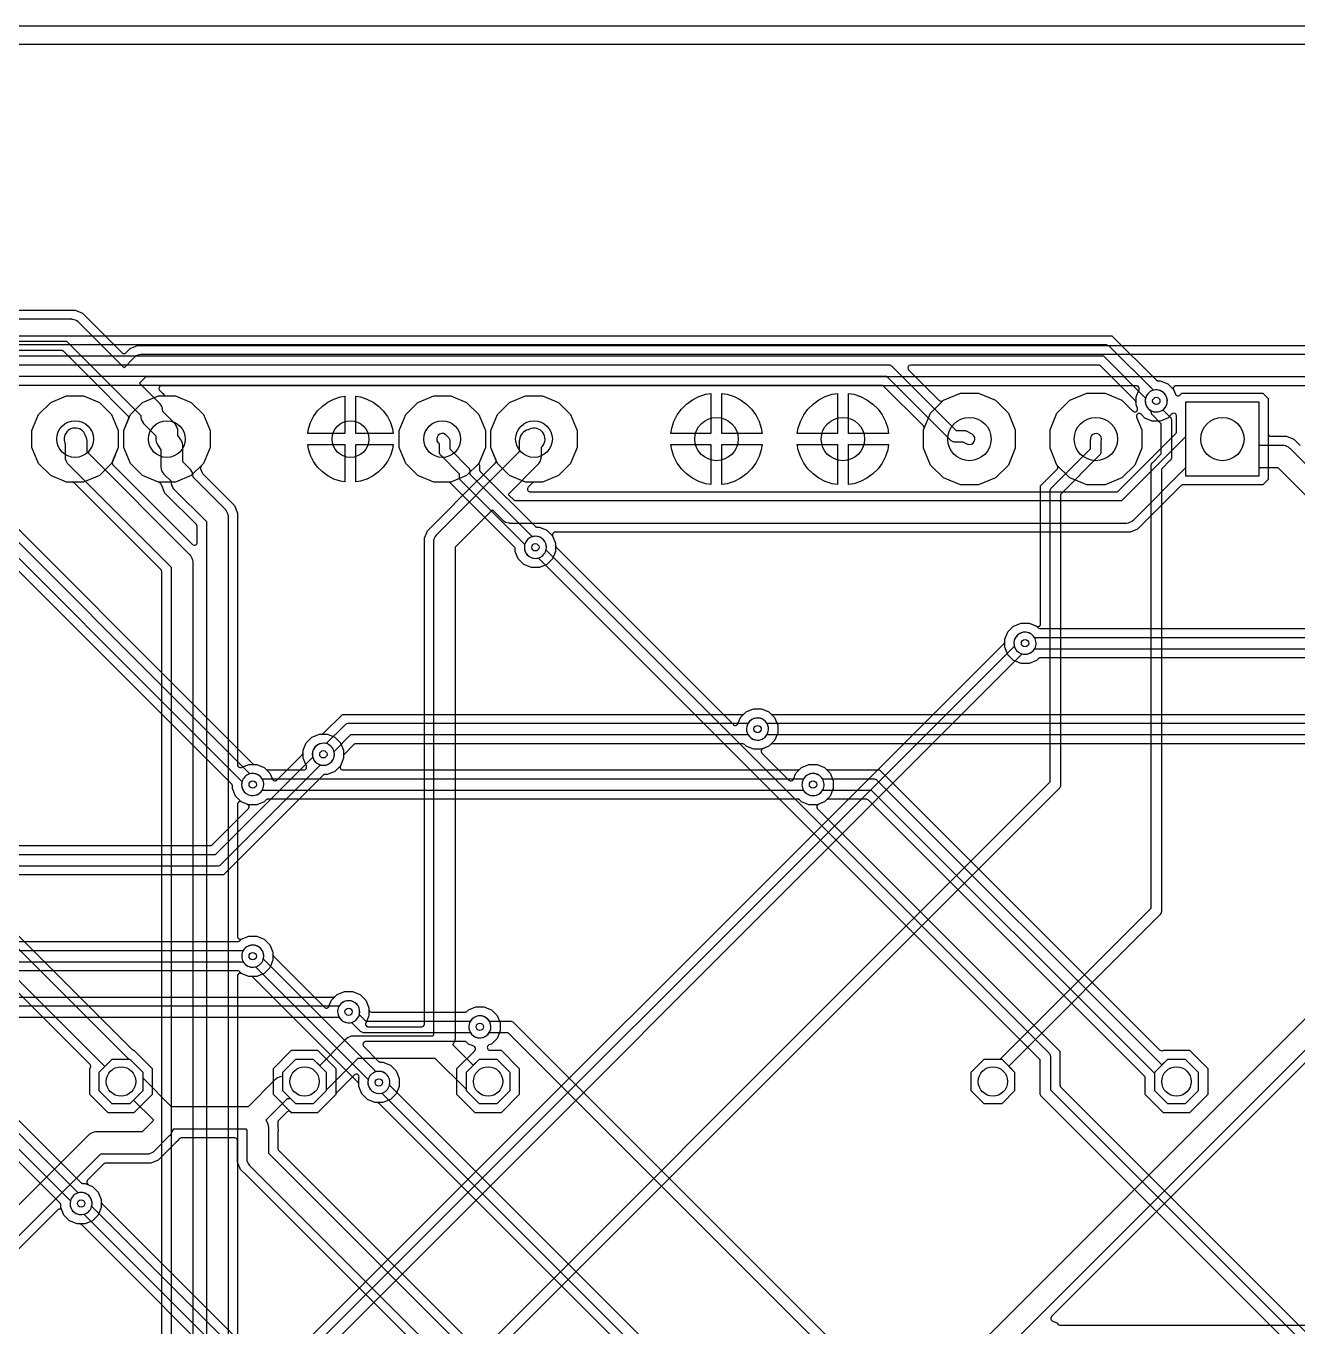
# Model space of a CAD drawing. Header units: inches. Extents: x 0 to 6.5, y 0 to 4.
# Drawn here: x 2.597 to 3.982, y 2.583 to 4 of the extents above; entities that cross this region are included whole.
import ezdxf

# ---------------------------------------------------------------- set-up
doc = ezdxf.new("R2010")
doc.units = ezdxf.units.IN

msp = doc.modelspace()

# ---------------------------------------------------------------- linework, layer by layer
at = {"layer": '16_copper'}
for points in [[(6.4, 3.98), (0.1, 3.98)], [(2.019, 3.53), (2.6825, 2.8665), (2.676, 2.8599), (2.676, 2.8401), (2.6901, 2.826), (2.7099, 2.826), (2.724, 2.8401), (2.724, 2.8599), (2.7099, 2.874), (2.709, 2.874), (2.0325, 3.5505)]]:
    msp.add_lwpolyline(points, dxfattribs=at)
for points in [[(0.9141, 3.6905), (2.6499, 3.6905), (2.658, 3.6872), (2.7011, 3.644), (2.7013, 3.6438, 0.39257), (2.7054, 3.644), (2.71, 3.6487), (2.7181, 3.652), (4.6959, 3.652)], [(4.6915, 3.642), (2.7225, 3.642), (2.722, 3.642), (2.7216, 3.642, 0.144215), (2.7152, 3.6395), (2.7149, 3.6393, 0.015626), (2.7143, 3.6388), (2.714, 3.6385), (2.7033, 3.6277), (2.654, 3.677), (2.6536, 3.6773), (2.6533, 3.6776, 0.144213), (2.6471, 3.6804), (2.6467, 3.6804, 0.015609), (2.6459, 3.6805), (2.6455, 3.6805), (0.9185, 3.6805)], [(0.9235, 3.6565), (2.6405, 3.6565), (2.7215, 3.5755), (2.7215, 3.575, 0.16435), (2.724, 3.5677), (2.7242, 3.5674, 0.015626), (2.7247, 3.5668), (2.725, 3.5665), (2.738, 3.5535), (2.738, 3.55, 0.117654), (2.7393, 3.5446), (2.7397, 3.544), (2.7399, 3.5435, 0.007345), (2.7401, 3.5432), (2.7435, 3.5383), (2.7435, 3.52), (2.7435, 3.5195), (2.7435, 3.5191, 0.144215), (2.746, 3.5127), (2.7462, 3.5124, 0.015626), (2.7467, 3.5118), (2.747, 3.5115), (2.7545, 3.504), (2.7545, 3.5035, 0.16435), (2.757, 3.4962), (2.7572, 3.4959, 0.015626), (2.7577, 3.4953), (2.758, 3.495), (2.793, 3.46), (2.793, 2.277)], [(2.7445, 1.7116), (2.7445, 3.4051), (2.7445, 3.4055), (2.7444, 3.4058, 0.087654), (2.744, 3.4068), (2.7438, 3.407), (2.7436, 3.4073), (2.6488, 3.5021), (2.6485, 3.5023), (2.6482, 3.5025, 0.087651), (2.6473, 3.5029), (2.647, 3.503), (2.6466, 3.503), (2.6407, 3.503), (2.6234, 3.5102), (2.6102, 3.5234), (2.603, 3.5407), (2.603, 3.5593), (2.6102, 3.5766), (2.6234, 3.5898), (2.6407, 3.597), (2.6593, 3.597), (2.6766, 3.5898), (2.6898, 3.5766), (2.697, 3.5593), (2.697, 3.5407), (2.6906, 3.5252), (2.6906, 3.5251), (2.6905, 3.525), (2.6905, 3.5247), (2.6904, 3.5246), (2.6904, 3.5244), (2.6904, 3.5244, 0.01592), (2.6904, 3.5242), (2.6904, 3.5238), (2.6904, 3.5238), (2.6904, 3.5236), (2.6904, 3.5235), (2.6904, 3.5235, 0.010751), (2.6904, 3.5233), (2.6906, 3.523), (2.6906, 3.5227), (2.6907, 3.5227), (2.6907, 3.5227, 0.010752), (2.6907, 3.5225), (2.691, 3.5223), (2.6911, 3.522, 0.015324), (2.6912, 3.5219), (2.7779, 3.4352), (2.778, 3.4352), (2.778, 3.4351, 0.54841), (2.7829, 3.4365), (2.7829, 3.4369), (2.783, 3.4372, 0.01577), (2.783, 3.4374), (2.783, 3.4546), (2.783, 3.455), (2.7829, 3.4553, 0.087654), (2.7825, 3.4563), (2.7823, 3.4565), (2.7821, 3.4568), (2.7478, 3.491), (2.7444, 3.4993), (2.7444, 3.4993, 0.041922), (2.7442, 3.4998), (2.7441, 3.5001), (2.7441, 3.5002), (2.744, 3.5003), (2.7438, 3.5005), (2.7436, 3.5008), (2.7423, 3.5021, 0.126242), (2.741, 3.5029), (2.7409, 3.5029), (2.7234, 3.5102), (2.7102, 3.5234), (2.703, 3.5407), (2.703, 3.5593), (2.7082, 3.572), (2.7083, 3.5721), (2.7083, 3.5721, 0.218355), (2.7081, 3.5746), (2.7078, 3.575), (2.7077, 3.5752, 0.007882), (2.7076, 3.5753), (2.6912, 3.5917), (2.6912, 3.5917), (2.6842, 3.5987), (2.6842, 3.5987), (2.6373, 3.6456), (2.637, 3.6458), (2.6367, 3.646, 0.087651), (2.6358, 3.6464), (2.6355, 3.6465), (2.6351, 3.6465), (1.9359, 3.6465)], [(2.817, 2.282), (2.817, 3.465), (2.817, 3.4655), (2.817, 3.4659, 0.144215), (2.8145, 3.4723), (2.8143, 3.4726, 0.015626), (2.8138, 3.4732), (2.8135, 3.4735), (2.7785, 3.5085), (2.7785, 3.509, 0.16435), (2.776, 3.5163), (2.7758, 3.5166, 0.015626), (2.7753, 3.5172), (2.775, 3.5175), (2.7675, 3.525), (2.7675, 3.542), (2.7675, 3.5422), (2.7675, 3.5425, 0.107834), (2.7662, 3.5474), (2.7658, 3.548), (2.7656, 3.5485, 0.007345), (2.7654, 3.5488), (2.762, 3.5537), (2.762, 3.5585, 0.16435), (2.7595, 3.5658), (2.7593, 3.5661, 0.015626), (2.7588, 3.5667), (2.7585, 3.567), (2.7455, 3.58), (2.7455, 3.5805, 0.16435), (2.743, 3.5878), (2.7428, 3.5881, 0.015626), (2.7423, 3.5887), (2.742, 3.589), (2.7202, 3.6107), (2.7275, 3.618), (4.6865, 3.618)], [(2.8438, 2.5089), (3.6621, 3.3272), (3.6623, 3.3275), (3.6625, 3.3278, 0.087651), (3.6629, 3.3287), (3.663, 3.329), (3.663, 3.3294), (3.663, 3.3319), (3.6663, 3.34), (3.6725, 3.3462), (3.6806, 3.3495), (3.6894, 3.3495), (3.6979, 3.346), (3.6982, 3.3459), (3.6986, 3.3458, 0.383481), (3.7019, 3.348), (3.7019, 3.3483), (3.702, 3.3488), (3.702, 3.4991), (3.7201, 3.5172), (3.7202, 3.5174, 0.311943), (3.7201, 3.5214), (3.7198, 3.5217), (3.7122, 3.5401), (3.7122, 3.5599), (3.7198, 3.5783), (3.7339, 3.5924), (3.7523, 3.6), (3.7722, 3.6), (3.7905, 3.5924), (3.8026, 3.5804), (3.8028, 3.5802), (3.803, 3.58, 0.747791), (3.8074, 3.5836), (3.806, 3.5871), (3.806, 3.5959), (3.8093, 3.6039), (3.8094, 3.6042), (3.8095, 3.6046), (3.8095, 3.6046, 0.383481), (3.8073, 3.6079), (3.8069, 3.6079), (3.8065, 3.608), (2.7444, 3.608), (2.7442, 3.608), (2.7441, 3.608, 0.548396), (2.7417, 3.6035), (2.7419, 3.6033), (2.7421, 3.603, 0.015772), (2.7422, 3.6029), (2.7455, 3.5996), (2.7472, 3.5979, 0.144309), (2.7487, 3.5971), (2.749, 3.597), (2.7494, 3.597), (2.7593, 3.597), (2.7766, 3.5898), (2.7898, 3.5766), (2.797, 3.5593), (2.797, 3.5407), (2.7898, 3.5234), (2.7874, 3.5209), (2.7873, 3.5209), (2.7873, 3.5208, 0.218345), (2.7865, 3.5184), (2.7866, 3.518), (2.7867, 3.5177, 0.007894), (2.7867, 3.5176), (2.7886, 3.5132), (2.7886, 3.5132, 0.087654), (2.789, 3.5122), (2.7892, 3.512), (2.7894, 3.5117), (2.8237, 3.4775), (2.827, 3.4694), (2.827, 3.195), (2.8271, 3.1946), (2.8271, 3.1942, 0.383484), (2.8304, 3.192), (2.8307, 3.1921), (2.8311, 3.1922), (2.8391, 3.1955), (2.8479, 3.1955), (2.856, 3.1922), (2.8577, 3.1904, 0.144312), (2.8592, 3.1896), (2.8595, 3.1895), (2.8599, 3.1895), (2.8992, 3.1895), (2.8996, 3.1896), (2.9, 3.1896, 0.383484), (2.9022, 3.1929), (2.9021, 3.1932), (2.902, 3.1936), (2.8985, 3.2021), (2.8985, 3.2109), (2.9018, 3.219), (2.908, 3.2252), (2.9161, 3.2285), (2.9186, 3.2285, 0.14431), (2.9203, 3.229), (2.9205, 3.2292), (2.9208, 3.2294), (2.9414, 3.25), (3.3771, 3.25), (3.3775, 3.25), (3.3778, 3.2501, 0.087654), (3.3788, 3.2505), (3.379, 3.2507), (3.3793, 3.2509), (3.381, 3.2527), (3.3891, 3.256), (3.3979, 3.256), (3.406, 3.2527), (3.4122, 3.2465), (3.4155, 3.2384), (3.4155, 3.2296), (3.4122, 3.2215), (3.406, 3.2153), (3.3979, 3.212), (3.3891, 3.212), (3.381, 3.2153), (3.3793, 3.2171, 0.144304), (3.3778, 3.2179), (3.3775, 3.218), (3.3771, 3.218), (2.9559, 3.218), (2.9555, 3.218), (2.9552, 3.2179, 0.087654), (2.9542, 3.2175), (2.9542, 3.2175), (2.954, 3.2173), (2.9537, 3.2171), (2.9434, 3.2068), (2.9432, 3.2065), (2.943, 3.2062, 0.087651), (2.9426, 3.2053), (2.9425, 3.205), (2.9425, 3.2046), (2.9425, 3.2021), (2.939, 3.1936), (2.9389, 3.1933), (2.9388, 3.1929, 0.383481), (2.941, 3.1896), (2.9413, 3.1896), (2.9418, 3.1895), (3.4376, 3.1895), (3.438, 3.1895), (3.4383, 3.1896, 0.087654), (3.4393, 3.19), (3.4395, 3.1902), (3.4398, 3.1904), (3.4415, 3.1922), (3.4496, 3.1955), (3.4584, 3.1955), (3.4665, 3.1922), (3.4727, 3.186), (3.476, 3.1779), (3.476, 3.1691), (3.4727, 3.161), (3.4665, 3.1548), (3.4584, 3.1515), (3.4496, 3.1515), (3.4415, 3.1548), (3.4398, 3.1566, 0.144312), (3.4383, 3.1574), (3.438, 3.1575), (3.4376, 3.1575), (2.8599, 3.1575), (2.8595, 3.1575), (2.8592, 3.1574, 0.087654), (2.8582, 3.157), (2.858, 3.1568), (2.8577, 3.1566), (2.856, 3.1548), (2.8479, 3.1515), (2.8391, 3.1515), (2.8311, 3.1548), (2.831, 3.1548), (2.8309, 3.1549), (2.8307, 3.1549), (2.8304, 3.155, 0.152372), (2.8286, 3.1547), (2.8284, 3.1545), (2.8284, 3.1545), (2.8284, 3.1545), (2.8283, 3.1545), (2.828, 3.1543, 0.00789), (2.8279, 3.1542), (2.8278, 3.154), (2.8277, 3.154), (2.8277, 3.1539), (2.8275, 3.1536, 0.00789), (2.8274, 3.1535), (2.8273, 3.1533), (2.8273, 3.1532), (2.8272, 3.1531), (2.8271, 3.1528, 0.007884), (2.8271, 3.1528), (2.8271, 3.1525), (2.827, 3.1524), (2.827, 3.1522), (2.827, 3.152), (2.827, 3.008), (2.827, 3.0077), (2.827, 3.0076), (2.8271, 3.0074), (2.8271, 3.0072, 0.007886), (2.8271, 3.0071), (2.8272, 3.0069), (2.8273, 3.0067), (2.8273, 3.0067), (2.8274, 3.0064, 0.007889), (2.8275, 3.0063), (2.8277, 3.0061), (2.8277, 3.006), (2.8278, 3.006), (2.828, 3.0058, 0.00788), (2.828, 3.0057), (2.8284, 3.0055), (2.8284, 3.0055), (2.8284, 3.0055), (2.8284, 3.0055), (2.8287, 3.0053, 0.15237), (2.8304, 3.005), (2.8307, 3.0051), (2.8308, 3.0051), (2.8309, 3.0051), (2.831, 3.0052), (2.8311, 3.0052), (2.8391, 3.0085), (2.8479, 3.0085), (2.856, 3.0052), (2.8622, 2.999), (2.8655, 2.9909), (2.8655, 2.9884, 0.14431), (2.866, 2.9867), (2.8662, 2.9865), (2.8664, 2.9862), (2.9217, 2.9309), (2.922, 2.9307), (2.9223, 2.9304, 0.383473), (2.9263, 2.9312), (2.9264, 2.9315), (2.9266, 2.9319), (2.9293, 2.9385), (2.9355, 2.9447), (2.9436, 2.948), (2.9524, 2.948), (2.9605, 2.9447), (2.9667, 2.9385), (2.97, 2.9304), (2.97, 2.9285, 0.414214), (2.973, 2.9255), (3.0746, 2.9255), (3.075, 2.9255), (3.0753, 2.9256, 0.087654), (3.0763, 2.926), (3.0765, 2.9262), (3.0768, 2.9264), (3.0785, 2.9282), (3.0866, 2.9315), (3.0954, 2.9315), (3.1035, 2.9282), (3.1097, 2.922), (3.113, 2.9139), (3.113, 2.9051), (3.1097, 2.897), (3.1035, 2.8908), (3.1009, 2.8898), (3.1006, 2.8896), (3.1004, 2.8895, 0.747777), (3.102, 2.884), (3.1141, 2.884), (3.134, 2.8641), (3.134, 2.8359), (3.1141, 2.816), (3.0859, 2.816), (3.066, 2.8359), (3.066, 2.8641), (3.0854, 2.8835), (3.0857, 2.8838), (3.0859, 2.8841, 0.383473), (3.0851, 2.888), (3.0848, 2.8882), (3.0845, 2.8884), (3.0785, 2.8908), (3.0768, 2.8926, 0.144304), (3.0753, 2.8934), (3.075, 2.8935), (3.0746, 2.8935), (2.9664, 2.8935), (2.9663, 2.8935), (2.9661, 2.8935, 0.54841), (2.9638, 2.889), (2.964, 2.8888), (2.9641, 2.8885, 0.015772), (2.9642, 2.8884), (2.9807, 2.8719), (2.981, 2.8717), (2.9813, 2.8715, 0.087651), (2.9822, 2.8711), (2.9825, 2.871), (2.9829, 2.871), (2.9854, 2.871), (2.9935, 2.8677), (2.9997, 2.8615), (3.003, 2.8534), (3.003, 2.8446), (2.9997, 2.8365), (2.9935, 2.8303), (2.9854, 2.827), (2.9766, 2.827), (2.9685, 2.8303), (2.9623, 2.8365), (2.959, 2.8446), (2.959, 2.8471, 0.14431), (2.9585, 2.8488), (2.9583, 2.849), (2.9581, 2.8493), (2.8438, 2.9636), (2.8435, 2.9638), (2.8432, 2.964, 0.087651), (2.8423, 2.9644), (2.842, 2.9645), (2.8416, 2.9645), (2.8391, 2.9645), (2.8311, 2.9678), (2.8308, 2.9679), (2.8304, 2.968, 0.383481), (2.8271, 2.9658), (2.8271, 2.9654), (2.827, 2.965), (2.827, 2.5075)], [(4.6811, 3.608), (3.8495, 3.608), (3.8491, 3.6079), (3.8487, 3.6079, 0.383484), (3.8465, 3.6046), (3.8466, 3.6043), (3.8467, 3.6039), (3.8488, 3.5988), (3.849, 3.5985), (3.8492, 3.5981, 0.383476), (3.8531, 3.5974), (3.8533, 3.5976), (3.8537, 3.5978), (3.8559, 3.6), (3.9441, 3.6), (3.95, 3.5941), (3.95, 3.556), (3.95, 3.5558, 0.392588), (3.953, 3.553), (3.9699, 3.553), (3.978, 3.5497), (3.9846, 3.543)], [(4.031, 3.4825), (3.974, 3.5395), (3.9736, 3.5398), (3.9733, 3.5401, 0.144213), (3.9671, 3.5429), (3.9667, 3.5429, 0.015609), (3.9659, 3.543), (3.9655, 3.543), (3.94, 3.543), (3.94, 3.59), (3.86, 3.59), (3.86, 3.51), (3.94, 3.51), (3.94, 3.519), (3.9605, 3.519), (4.0175, 3.462)], [(2.0365, 3.5607), (2.7122, 2.8849), (2.7125, 2.8847), (2.7128, 2.8845, 0.072944), (2.7137, 2.8841), (2.714, 2.884), (2.714, 2.884), (2.734, 2.8641), (2.734, 2.8359), (2.7141, 2.816), (2.6859, 2.816), (2.666, 2.8359), (2.666, 2.8641), (2.6663, 2.8644, 0.414214), (2.6663, 2.8686), (2.0158, 3.5191)], [(2.7785, 1.721), (2.7785, 3.4155), (2.7785, 3.416), (2.7785, 3.4164, 0.144215), (2.776, 3.4228), (2.7758, 3.4231, 0.015626), (2.7753, 3.4237), (2.775, 3.424), (2.663, 3.536), (2.663, 3.5475), (2.663, 3.5481), (2.6629, 3.5487, 0.04578), (2.6625, 3.5509), (2.6623, 3.5514), (2.6621, 3.552), (2.6611, 3.5545), (2.6604, 3.556), (2.6594, 3.5574, 0.751598), (2.6381, 3.5488), (2.6384, 3.5471), (2.6389, 3.5455), (2.639, 3.5452), (2.639, 3.531), (2.639, 3.5305), (2.639, 3.5301, 0.144215), (2.6415, 3.5237), (2.6417, 3.5234, 0.015626), (2.6422, 3.5228), (2.6425, 3.5225), (2.7545, 3.4105), (2.7545, 1.716)], [(2.9185, 2.3655), (3.7222, 3.1693), (3.7224, 3.1694), (3.7225, 3.1696, 0.153125), (3.724, 3.1729), (3.724, 3.1735), (3.724, 3.49), (3.7662, 3.5323), (3.7664, 3.5324), (3.7665, 3.5326, 0.153125), (3.768, 3.5359), (3.768, 3.5365), (3.768, 3.5473), (3.7682, 3.5495), (3.7682, 3.5507), (3.7679, 3.5519, 0.695636), (3.7566, 3.5523), (3.7563, 3.5511), (3.7562, 3.5505), (3.756, 3.548), (3.756, 3.5479), (3.756, 3.5475), (3.756, 3.539), (3.7138, 3.4967), (3.7136, 3.4966), (3.7135, 3.4964, 0.153125), (3.712, 3.4931), (3.712, 3.4925), (3.712, 3.176), (2.91, 2.374)], [(1.8618, 3.5343), (2.6562, 2.7399), (2.6565, 2.7397), (2.6568, 2.7395, 0.087651), (2.6577, 2.7391), (2.658, 2.739), (2.6584, 2.739), (2.6609, 2.739), (2.669, 2.7357), (2.6752, 2.7295), (2.6785, 2.7214), (2.6785, 2.7126), (2.6752, 2.7045), (2.669, 2.6983), (2.6609, 2.695), (2.6521, 2.695), (2.644, 2.6983), (2.6378, 2.7045), (2.6345, 2.7126), (2.6345, 2.7151, 0.14431), (2.634, 2.7168), (2.6338, 2.717), (2.6336, 2.7173), (1.8439, 3.507)], [(4.3471, 3.227), (3.714, 2.5939), (3.7138, 2.5936), (3.7135, 2.5933, 0.383473), (3.7143, 2.5894), (3.7146, 2.5892), (3.715, 2.589), (3.7195, 2.5872), (3.7212, 2.5854, 0.144304), (3.7227, 2.5846), (3.723, 2.5845), (3.7234, 2.5845), (4.8906, 2.5845)]]:
    msp.add_lwpolyline(points, format="xyb", dxfattribs=at)
for points in [[(3.674, 2.8401), (3.674, 2.8599), (3.6672, 2.8667), (3.8322, 3.0318), (3.8324, 3.0319), (3.8325, 3.0321, 0.153125), (3.834, 3.0354), (3.834, 3.036), (3.834, 3.5175), (3.8432, 3.5268), (3.8434, 3.5269), (3.8435, 3.5271, 0.153125), (3.845, 3.5304), (3.845, 3.531), (3.845, 3.5695), (3.845, 3.5697), (3.845, 3.5699, 0.153128), (3.8437, 3.5733), (3.8432, 3.5737), (3.8351, 3.5819), (3.8358, 3.5823, 1), (3.8202, 3.6007), (3.8188, 3.5993, 0.414214), (3.8202, 3.5823), (3.8217, 3.5812), (3.822, 3.5811), (3.822, 3.5805, 0.172369), (3.8233, 3.5767), (3.8238, 3.5763), (3.833, 3.567), (3.833, 3.5335), (3.8238, 3.5242), (3.8236, 3.5241), (3.8235, 3.5239, 0.153125), (3.822, 3.5206), (3.822, 3.52), (3.822, 3.0385), (3.6575, 2.874), (3.6401, 2.874), (3.626, 2.8599), (3.626, 2.8401), (3.6401, 2.826), (3.6599, 2.826)], [(3.1471, 3.41), (3.139, 3.4133), (3.1328, 3.4195), (3.1295, 3.4276), (3.1295, 3.4301, 0.14431), (3.129, 3.4318), (3.1288, 3.432), (3.1286, 3.4323), (3.0688, 3.4921), (3.0588, 3.5021), (3.0585, 3.5023), (3.0582, 3.5025, 0.087651), (3.0573, 3.5029), (3.057, 3.503), (3.0566, 3.503), (3.0407, 3.503), (3.0234, 3.5102), (3.0102, 3.5234), (3.003, 3.5407), (3.003, 3.5593), (3.0102, 3.5766), (3.0234, 3.5898), (3.0407, 3.597), (3.0593, 3.597), (3.0766, 3.5898), (3.0898, 3.5766), (3.097, 3.5593), (3.097, 3.5407), (3.0901, 3.5241), (3.0901, 3.524), (3.0901, 3.524, 0.179669), (3.0903, 3.5215), (3.0905, 3.5212), (3.0905, 3.5169), (3.0905, 3.5165), (3.0906, 3.5162, 0.087654), (3.091, 3.5152), (3.0912, 3.515), (3.0914, 3.5147), (3.1512, 3.4549), (3.1515, 3.4547), (3.1518, 3.4545, 0.087651), (3.1527, 3.4541), (3.153, 3.454), (3.1534, 3.454), (3.1559, 3.454), (3.164, 3.4507), (3.1702, 3.4445), (3.1735, 3.4364), (3.1735, 3.4276), (3.1702, 3.4195), (3.164, 3.4133), (3.1559, 3.41)], [(2.6593, 2.7053, 1), (2.6537, 2.7287), (2.6534, 2.7286), (1.8302, 3.5517), (1.8301, 3.5519), (1.8299, 3.552, 0.153125), (1.8266, 3.5535), (1.826, 3.5535), (1.8173, 3.5535), (1.8162, 3.5545), (1.8152, 3.5552, 0.857947), (1.8078, 3.546), (1.8082, 3.5455), (1.811, 3.543), (1.811, 3.543), (1.8111, 3.543, 0.153125), (1.8144, 3.5415), (1.815, 3.5415), (1.8235, 3.5415), (2.6449, 2.7201), (2.6448, 2.7198, 0.509526), (2.6574, 2.705)], [(3.1543, 3.4203, 1), (3.1487, 3.4437), (3.1484, 3.4436), (3.0805, 3.5115), (3.0805, 3.5145), (3.0805, 3.5147), (3.0805, 3.5149, 0.153128), (3.0792, 3.5183), (3.0787, 3.5187), (3.0585, 3.539), (3.0585, 3.5475), (3.0585, 3.5477), (3.0585, 3.5479, 0.153128), (3.0572, 3.5513), (3.0567, 3.5517), (3.0542, 3.5542), (3.0533, 3.555, 0.857946), (3.0453, 3.5462), (3.0458, 3.5458), (3.0465, 3.545), (3.0465, 3.5365), (3.0465, 3.5363), (3.0465, 3.5361, 0.153128), (3.0478, 3.5327), (3.0483, 3.5323), (3.0685, 3.512), (3.0685, 3.509, 0.172369), (3.0698, 3.5052), (3.0703, 3.5048), (3.1399, 3.4351), (3.1398, 3.4348, 0.509526), (3.1524, 3.42)], [(4.5329, 3.42, 0.924393), (4.5329, 3.444), (4.521, 3.444), (4.5205, 3.444), (4.5201, 3.444, 0.144215), (4.5137, 3.4415), (4.5134, 3.4413, 0.015626), (4.5128, 3.4408), (4.5125, 3.4405), (3.1973, 2.1253), (3.1962, 2.1238, 0.854081), (3.2143, 2.1083), (4.526, 3.42)], [(2.8463, 2.4743, 0.414214), (2.8552, 2.4888), (2.8551, 2.4891), (3.6819, 3.3159), (3.6822, 3.3158, 1), (3.6878, 3.3392), (3.6859, 3.3395, 0.509526), (3.6733, 3.3247), (3.6734, 3.3244), (2.8466, 2.4976), (2.8463, 2.4977, 1), (2.8407, 2.4743), (2.8426, 2.474), (2.8444, 2.474)], [(2.9233, 3.1948, 0.414214), (2.9322, 3.2093), (2.9321, 3.2096), (2.9505, 3.228), (3.3831, 3.228), (3.3832, 3.2277, 1), (3.4038, 3.2403), (3.4027, 3.2418, 0.509525), (3.3832, 3.2403), (3.3831, 3.24), (2.948, 3.24), (2.9478, 3.24), (2.9476, 3.24, 0.153128), (2.9442, 3.2387), (2.9438, 3.2382), (2.9236, 3.2181), (2.9233, 3.2182, 1), (2.9177, 3.1948), (2.9196, 3.1945), (2.9214, 3.1945)], [(2.8463, 3.1618, 0.198911), (2.8538, 3.1672), (2.8539, 3.1675), (3.4436, 3.1675), (3.4437, 3.1672, 1), (3.4643, 3.1798), (3.4632, 3.1813, 0.509525), (3.4437, 3.1798), (3.4436, 3.1795), (2.8539, 3.1795), (2.8538, 3.1798, 1), (2.8332, 3.1672), (2.8343, 3.1657, 0.240078), (2.8444, 3.1615)], [(2.9838, 2.8373, 1), (2.9782, 2.8607), (2.9779, 2.8606), (2.8551, 2.9834), (2.8552, 2.9837, 1), (2.8318, 2.9893), (2.8315, 2.9874, 0.509526), (2.8463, 2.9748), (2.8466, 2.9749), (2.9694, 2.8521), (2.9693, 2.8518, 0.509526), (2.9819, 2.837)], [(3.0938, 2.8978, 1), (3.0882, 2.9212), (3.0864, 2.9206, 0.158384), (3.0807, 2.9158), (3.0806, 2.9155), (2.967, 2.9155), (2.9596, 2.9229), (2.9597, 2.9232, 1), (2.9363, 2.9288), (2.936, 2.9269, 0.509526), (2.9508, 2.9143), (2.9511, 2.9144), (2.9603, 2.9053), (2.9604, 2.9051), (2.9606, 2.905, 0.153125), (2.9639, 2.9035), (2.9645, 2.9035), (3.0806, 2.9035), (3.0807, 2.9032, 0.282028), (3.0919, 2.8975)]]:
    msp.add_lwpolyline(points, format="xyb", close=True, dxfattribs=at)
for points in [[(2.9034, 3.556), (2.9042, 3.561), (2.9064, 3.568), (2.9098, 3.5746), (2.9142, 3.5806), (2.9194, 3.5858), (2.9254, 3.5902), (2.932, 3.5936), (2.939, 3.5958), (2.944, 3.5966), (2.944, 3.556)], [(2.956, 3.556), (2.956, 3.5966), (2.961, 3.5958), (2.968, 3.5936), (2.9746, 3.5902), (2.9806, 3.5858), (2.9858, 3.5806), (2.9902, 3.5746), (2.9936, 3.568), (2.9958, 3.561), (2.9966, 3.556)], [(3.1407, 3.503), (3.1234, 3.5102), (3.1102, 3.5234), (3.103, 3.5407), (3.103, 3.5593), (3.1102, 3.5766), (3.1234, 3.5898), (3.1407, 3.597), (3.1593, 3.597), (3.1766, 3.5898), (3.1898, 3.5766), (3.197, 3.5593), (3.197, 3.5407), (3.1898, 3.5234), (3.1766, 3.5102), (3.1593, 3.503)], [(3.2991, 3.556), (3.3, 3.5617), (3.3025, 3.5692), (3.3061, 3.5762), (3.3107, 3.5826), (3.3162, 3.5881), (3.3226, 3.5928), (3.3296, 3.5963), (3.3371, 3.5988), (3.3428, 3.5997), (3.3428, 3.556)], [(3.3548, 3.556), (3.3548, 3.5997), (3.3605, 3.5988), (3.368, 3.5963), (3.375, 3.5928), (3.3814, 3.5881), (3.387, 3.5826), (3.3916, 3.5762), (3.3952, 3.5692), (3.3976, 3.5617), (3.3985, 3.556)], [(3.4369, 3.556), (3.4378, 3.5617), (3.4403, 3.5692), (3.4439, 3.5762), (3.4485, 3.5826), (3.454, 3.5881), (3.4604, 3.5928), (3.4674, 3.5963), (3.4749, 3.5988), (3.4806, 3.5997), (3.4806, 3.556)], [(3.4926, 3.556), (3.4926, 3.5997), (3.4983, 3.5988), (3.5058, 3.5963), (3.5128, 3.5928), (3.5192, 3.5881), (3.5248, 3.5826), (3.5294, 3.5762), (3.533, 3.5692), (3.5354, 3.5617), (3.5363, 3.556)], [(3.6145, 3.5), (3.5961, 3.5076), (3.582, 3.5217), (3.5744, 3.5401), (3.5744, 3.5599), (3.582, 3.5783), (3.5961, 3.5924), (3.6145, 3.6), (3.6344, 3.6), (3.6527, 3.5924), (3.6668, 3.5783), (3.6744, 3.5599), (3.6744, 3.5401), (3.6668, 3.5217), (3.6527, 3.5076), (3.6344, 3.5)], [(2.939, 3.5042), (2.932, 3.5064), (2.9254, 3.5098), (2.9194, 3.5142), (2.9142, 3.5194), (2.9098, 3.5254), (2.9064, 3.532), (2.9042, 3.539), (2.9034, 3.544), (2.944, 3.544), (2.944, 3.5034)], [(2.95, 3.55), (2.95, 3.55), (2.95, 3.55), (2.95, 3.55)], [(2.956, 3.544), (2.9966, 3.544), (2.9958, 3.539), (2.9936, 3.532), (2.9902, 3.5254), (2.9858, 3.5194), (2.9806, 3.5142), (2.9746, 3.5098), (2.968, 3.5064), (2.961, 3.5042), (2.956, 3.5034)], [(3.3371, 3.5012), (3.3296, 3.5037), (3.3226, 3.5072), (3.3162, 3.5119), (3.3107, 3.5174), (3.3061, 3.5238), (3.3025, 3.5308), (3.3, 3.5383), (3.2991, 3.544), (3.3428, 3.544), (3.3428, 3.5003)], [(3.3488, 3.55), (3.3488, 3.55), (3.3488, 3.55), (3.3488, 3.55)], [(3.3548, 3.544), (3.3985, 3.544), (3.3976, 3.5383), (3.3952, 3.5308), (3.3916, 3.5238), (3.387, 3.5174), (3.3814, 3.5119), (3.375, 3.5072), (3.368, 3.5037), (3.3605, 3.5012), (3.3548, 3.5003)], [(3.4749, 3.5012), (3.4674, 3.5037), (3.4604, 3.5072), (3.454, 3.5119), (3.4485, 3.5174), (3.4439, 3.5238), (3.4403, 3.5308), (3.4378, 3.5383), (3.4369, 3.544), (3.4806, 3.544), (3.4806, 3.5003)], [(3.4866, 3.55), (3.4866, 3.55), (3.4866, 3.55), (3.4866, 3.55)], [(3.4926, 3.544), (3.5363, 3.544), (3.5354, 3.5383), (3.533, 3.5308), (3.5294, 3.5238), (3.5248, 3.5174), (3.5192, 3.5119), (3.5128, 3.5072), (3.5058, 3.5037), (3.4983, 3.5012), (3.4926, 3.5003)], [(2.8859, 2.816), (2.866, 2.8359), (2.866, 2.8641), (2.8859, 2.884), (2.9141, 2.884), (2.934, 2.8641), (2.934, 2.8359), (2.9141, 2.816)], [(2.924, 2.8401), (2.924, 2.8599), (2.9099, 2.874), (2.8901, 2.874), (2.876, 2.8599), (2.876, 2.8401), (2.8901, 2.826), (2.9099, 2.826)], [(3.124, 2.8401), (3.124, 2.8599), (3.1099, 2.874), (3.0901, 2.874), (3.076, 2.8599), (3.076, 2.8401), (3.0901, 2.826), (3.1099, 2.826)], [(3.874, 2.8401), (3.874, 2.8599), (3.8599, 2.874), (3.8401, 2.874), (3.826, 2.8599), (3.826, 2.8401), (3.8401, 2.826), (3.8599, 2.826)]]:
    msp.add_lwpolyline(points, close=True, dxfattribs=at)
at = {"layer": '1_copper'}
msp.add_lwpolyline([(6.4, 3.98), (0.1, 3.98)], dxfattribs=at)
for points in [[(0.6314, 3.6625), (3.7796, 3.6625), (3.8277, 3.6144), (3.828, 3.6142), (3.8283, 3.614, 0.087651), (3.8292, 3.6136), (3.8295, 3.6135), (3.8299, 3.6135), (3.8324, 3.6135), (3.8405, 3.6102), (3.8467, 3.604), (3.8488, 3.5988), (3.849, 3.5985), (3.8492, 3.5981, 0.383476), (3.8531, 3.5974), (3.8533, 3.5976), (3.8537, 3.5978), (3.8559, 3.6), (3.9441, 3.6), (3.95, 3.5941), (3.95, 3.5059), (3.9441, 3.5), (3.8569, 3.5), (3.8565, 3.5), (3.8562, 3.4999, 0.087654), (3.8552, 3.4995), (3.855, 3.4993), (3.8547, 3.4991), (3.8075, 3.4518), (3.7994, 3.4485), (3.173, 3.4485), (3.1726, 3.4484), (3.1722, 3.4484, 0.383484), (3.17, 3.4451), (3.1701, 3.4448), (3.1702, 3.4444), (3.1735, 3.4364), (3.1735, 3.4339), (3.1735, 3.4336), (3.1735, 3.4336), (3.1736, 3.4335), (3.1736, 3.4332, 0.087654), (3.174, 3.4322), (3.1742, 3.432), (3.1744, 3.4317), (3.3672, 3.2389), (3.3675, 3.2387), (3.3678, 3.2384, 0.383473), (3.3718, 3.2392), (3.3719, 3.2395), (3.3721, 3.2399), (3.3748, 3.2465), (3.381, 3.2527), (3.3891, 3.256), (3.3979, 3.256), (3.406, 3.2527), (3.4077, 3.2509, 0.144304), (3.4092, 3.2501), (3.4095, 3.25), (3.4099, 3.25), (4.3561, 3.25)], [(0.6405, 3.6405), (3.7705, 3.6405), (3.8164, 3.5946), (3.8163, 3.5943, 1), (3.8397, 3.5887), (3.84, 3.5906, 0.509526), (3.8252, 3.6032), (3.8249, 3.6031), (3.7772, 3.6507), (3.7771, 3.6509), (3.7769, 3.651, 0.153125), (3.7736, 3.6525), (3.773, 3.6525), (0.638, 3.6525)], [(2.0229, 2.942), (2.9316, 2.942), (2.932, 2.942), (2.9323, 2.9421, 0.087654), (2.9333, 2.9425), (2.9335, 2.9427), (2.9338, 2.9429), (2.9355, 2.9447), (2.9436, 2.948), (2.9524, 2.948), (2.9605, 2.9447), (2.9667, 2.9385), (2.97, 2.9304), (2.97, 2.9216), (2.9667, 2.9136), (2.9666, 2.9133), (2.9665, 2.9129, 0.383481), (2.9687, 2.9096), (2.9691, 2.9096), (2.9695, 2.9095), (3.0275, 2.9095), (3.0277, 2.9095, 0.392588), (3.0305, 2.9125), (3.0305, 3.4419), (3.0338, 3.45), (3.0405, 3.4566), (3.0405, 3.4566), (3.0857, 3.5018), (3.0857, 3.5018), (3.0927, 3.5088), (3.0927, 3.5088), (3.1079, 3.524), (3.1079, 3.5241), (3.108, 3.5241, 0.218345), (3.1087, 3.5265), (3.1086, 3.5269), (3.1086, 3.5272, 0.007894), (3.1085, 3.5273), (3.103, 3.5407), (3.103, 3.5593), (3.1102, 3.5766), (3.1234, 3.5898), (3.1407, 3.597), (3.1593, 3.597), (3.1766, 3.5898), (3.1898, 3.5766), (3.197, 3.5593), (3.197, 3.5407), (3.1898, 3.5234), (3.1766, 3.5102), (3.1593, 3.503), (3.1504, 3.503), (3.15, 3.503), (3.1497, 3.5029, 0.087654), (3.1487, 3.5025), (3.1485, 3.5023), (3.1482, 3.5021), (3.1437, 3.4976), (3.1437, 3.4975), (3.1436, 3.4975, 0.54841), (3.145, 3.4926), (3.1454, 3.4926), (3.1457, 3.4925, 0.01577), (3.1459, 3.4925), (3.7846, 3.4925), (3.785, 3.4925), (3.7853, 3.4926, 0.087654), (3.7863, 3.493), (3.7865, 3.4932), (3.7868, 3.4934), (3.8491, 3.5557), (3.8493, 3.556), (3.8495, 3.5563, 0.087651), (3.8499, 3.5572), (3.85, 3.5575), (3.85, 3.5579), (3.85, 3.5751), (3.85, 3.5753), (3.85, 3.5754, 0.548396), (3.8455, 3.5778), (3.8453, 3.5776), (3.845, 3.5774, 0.015772), (3.8449, 3.5773), (3.8405, 3.5728), (3.8324, 3.5695), (3.8236, 3.5695), (3.8155, 3.5728), (3.8114, 3.577), (3.8112, 3.5772), (3.811, 3.5773, 0.747777), (3.8065, 3.5737), (3.8122, 3.5599), (3.8122, 3.5401), (3.8046, 3.5217), (3.7905, 3.5076), (3.7722, 3.5), (3.7523, 3.5), (3.7339, 3.5076), (3.7198, 3.5217), (3.7122, 3.5401), (3.7122, 3.5599), (3.7198, 3.5783), (3.7339, 3.5924), (3.7523, 3.6), (3.7722, 3.6), (3.7905, 3.5924), (3.8026, 3.5804), (3.8028, 3.5802), (3.803, 3.58, 0.747791), (3.8074, 3.5836), (3.806, 3.5871), (3.806, 3.5896, 0.14431), (3.8055, 3.5913), (3.8053, 3.5915), (3.8051, 3.5918), (3.7673, 3.6296), (3.767, 3.6298), (3.7667, 3.63, 0.087651), (3.7658, 3.6304), (3.7655, 3.6305), (3.7651, 3.6305), (3.5604, 3.6305), (3.5603, 3.6305), (3.5601, 3.6305, 0.54841), (3.5578, 3.626), (3.558, 3.6258), (3.5581, 3.6255, 0.015772), (3.5582, 3.6254), (3.5915, 3.5921), (3.5917, 3.592), (3.5919, 3.5918), (3.5921, 3.5917), (3.5922, 3.5916), (3.5924, 3.5915, 0.248025), (3.5958, 3.5921), (3.5961, 3.5924), (3.6145, 3.6), (3.6344, 3.6), (3.6527, 3.5924), (3.6668, 3.5783), (3.6744, 3.5599), (3.6744, 3.5401), (3.6668, 3.5217), (3.6527, 3.5076), (3.6344, 3.5), (3.6145, 3.5), (3.5961, 3.5076), (3.582, 3.5217), (3.5744, 3.5401), (3.5744, 3.5599), (3.5748, 3.5609, 0.229642), (3.5747, 3.5635), (3.5744, 3.5639), (3.5742, 3.5641, 0.007896), (3.5742, 3.5642), (3.5308, 3.6076), (3.5305, 3.6078), (3.5302, 3.608, 0.087651), (3.5293, 3.6084), (3.529, 3.6085), (3.5286, 3.6085), (2.3289, 3.6085)], [(2.3235, 3.6185), (3.534, 3.6185), (3.6038, 3.5488), (3.6039, 3.5486), (3.6041, 3.5485, 0.153125), (3.6074, 3.547), (3.608, 3.547), (3.6174, 3.547), (3.6215, 3.5448), (3.6226, 3.5443, 0.857952), (3.6278, 3.5549), (3.6273, 3.5552), (3.6219, 3.5582), (3.6219, 3.5582), (3.6219, 3.5582), (3.6219, 3.5582), (3.6214, 3.5585), (3.6208, 3.5587), (3.6208, 3.5587), (3.6208, 3.5587, 0.050322), (3.6196, 3.559), (3.6196, 3.559), (3.6196, 3.559), (3.6196, 3.559), (3.619, 3.559), (3.6105, 3.559), (3.5407, 3.6287), (3.5406, 3.6289), (3.5404, 3.629, 0.153125), (3.5371, 3.6305), (3.5365, 3.6305), (2.321, 3.6305)], [(3.9025, 1.73), (2.861, 2.7715), (2.861, 2.7995), (2.861, 2.7998), (2.861, 2.8, 0.071736), (2.8604, 2.8034), (2.8601, 2.804), (2.8599, 2.8045, 0.00849), (2.8597, 2.8049), (2.8581, 2.8081), (2.8815, 2.8315), (2.882, 2.8315, 0.035822), (2.8837, 2.8316), (2.8842, 2.8317), (2.8843, 2.8317), (2.8901, 2.826), (2.9099, 2.826), (2.924, 2.8401), (2.924, 2.841), (2.9585, 2.8755), (3.042, 2.8755), (3.076, 2.8415), (3.076, 2.8401), (3.0901, 2.826), (3.1099, 2.826), (3.124, 2.8401), (3.124, 2.8599), (3.1099, 2.874), (3.0901, 2.874), (3.0838, 2.8677), (3.0616, 2.8899), (3.0632, 2.8931, 0.082641), (3.0644, 2.8969), (3.0644, 2.8976), (3.0645, 2.8981, 0.008491), (3.0645, 2.8985), (3.0645, 3.4325), (3.1048, 3.4728), (3.1155, 3.462), (3.1159, 3.4617), (3.1162, 3.4614, 0.144213), (3.1224, 3.4586), (3.1228, 3.4586, 0.015609), (3.1236, 3.4585), (3.124, 3.4585), (3.795, 3.4585), (3.7955, 3.4585), (3.7959, 3.4585, 0.144215), (3.8023, 3.461), (3.8026, 3.4612, 0.015626), (3.8032, 3.4617), (3.8035, 3.462), (3.86, 3.5185), (3.86, 3.51), (3.94, 3.51), (3.94, 3.59), (3.86, 3.59), (3.86, 3.5525), (3.79, 3.4825), (3.129, 3.4825), (3.1217, 3.4897), (3.1545, 3.5225), (3.1548, 3.5229), (3.1551, 3.5232, 0.144213), (3.1579, 3.5294), (3.1579, 3.5298, 0.015609), (3.158, 3.5306), (3.158, 3.531), (3.158, 3.5411), (3.159, 3.542, 0.809204), (3.1451, 3.5609), (3.1436, 3.5602, 0.323887), (3.1341, 3.5491), (3.134, 3.5481), (3.134, 3.5476, 0.002402), (3.134, 3.5475), (3.134, 3.536), (3.044, 3.446), (3.0437, 3.4456), (3.0434, 3.4453, 0.144213), (3.0406, 3.4391), (3.0406, 3.4387, 0.015609), (3.0405, 3.4379), (3.0405, 3.4375), (3.0405, 2.9013), (3.0396, 2.8995), (2.9535, 2.8995), (2.953, 2.8995), (2.9526, 2.8995, 0.144215), (2.9462, 2.897), (2.9459, 2.8968, 0.015626), (2.9453, 2.8963), (2.945, 2.896), (2.9165, 2.8675), (2.9099, 2.874), (2.8901, 2.874), (2.876, 2.8599), (2.876, 2.8555), (2.8756, 2.8555, 0.144215), (2.8692, 2.853), (2.8689, 2.8528, 0.015626), (2.8683, 2.8523), (2.868, 2.852), (2.8385, 2.8225), (2.755, 2.8225), (2.724, 2.8535), (2.724, 2.8599), (2.7099, 2.874), (2.6901, 2.874), (2.676, 2.8599), (2.676, 2.8401), (2.6901, 2.826), (2.7099, 2.826), (2.7137, 2.8298), (2.7354, 2.8081), (2.7346, 2.8066), (2.723, 2.795), (2.673, 2.795), (2.6725, 2.795), (2.6721, 2.795, 0.144215), (2.6657, 2.7925), (2.6654, 2.7923, 0.015626), (2.6648, 2.7918), (2.6645, 2.7915), (1.381, 1.508)], [(2.5084, 3.5312), (2.8432, 3.1964), (2.8435, 3.1962), (2.8438, 3.196, 0.087651), (2.8447, 3.1956), (2.845, 3.1955), (2.8454, 3.1955), (2.8479, 3.1955), (2.856, 3.1922), (2.8622, 3.186), (2.8649, 3.1794), (2.8651, 3.179), (2.8653, 3.1787, 0.383476), (2.8692, 3.178), (2.8694, 3.1781), (2.8698, 3.1784), (2.8976, 3.2062), (2.8978, 3.2065), (2.898, 3.2068, 0.087651), (2.8984, 3.2077), (2.8985, 3.208), (2.8985, 3.2084), (2.8985, 3.2109), (2.9018, 3.219), (2.908, 3.2252), (2.9161, 3.2285), (2.9249, 3.2285), (2.933, 3.2252), (2.9392, 3.219), (2.9425, 3.2109), (2.9425, 3.2021), (2.9392, 3.194), (2.933, 3.1878), (2.9249, 3.1845), (2.9224, 3.1845, 0.14431), (2.9207, 3.184), (2.9205, 3.1838), (2.9202, 3.1836), (2.8116, 3.075), (1.9544, 3.075)], [(2.489, 3.5195), (2.8319, 3.1766), (2.8318, 3.1763, 0.509526), (2.8444, 3.1615), (2.8463, 3.1618, 1), (2.8407, 3.1852), (2.8404, 3.1851), (2.4957, 3.5297)], [(1.6774, 3.107), (2.7971, 3.107), (2.7975, 3.107), (2.7978, 3.1071, 0.087654), (2.7988, 3.1075), (2.799, 3.1077), (2.7993, 3.1079), (2.8386, 3.1472), (2.8388, 3.1475), (2.8391, 3.1478, 0.383473), (2.8383, 3.1518), (2.838, 3.1519), (2.8376, 3.1521), (2.831, 3.1548), (2.8248, 3.161), (2.8215, 3.1691), (2.8215, 3.1716, 0.14431), (2.821, 3.1733), (2.8208, 3.1735), (2.8206, 3.1738), (2.4858, 3.5086)], [(4.5046, 2.0489), (3.713, 2.8405), (3.713, 2.8765), (3.713, 2.8767), (3.713, 2.8769, 0.153128), (3.7117, 2.8803), (3.7112, 2.8807), (3.1631, 3.4289), (3.1632, 3.4292, 1), (3.1398, 3.4348), (3.1395, 3.4329, 0.509526), (3.1543, 3.4203), (3.1546, 3.4204), (3.701, 2.874), (3.701, 2.838), (3.701, 2.8378), (3.701, 2.8376, 0.153128), (3.7023, 2.8342), (3.7028, 2.8338), (4.4961, 2.0404)], [(4.0326, 3.3115), (3.7014, 3.3115), (3.701, 3.3115), (3.7007, 3.3114, 0.087654), (3.6997, 3.311), (3.6995, 3.3108), (3.6992, 3.3106), (3.6975, 3.3088), (3.6894, 3.3055), (3.6806, 3.3055), (3.6725, 3.3088), (3.6663, 3.315), (3.663, 3.3231), (3.663, 3.3319), (3.6663, 3.34), (3.6725, 3.3462), (3.6806, 3.3495), (3.6894, 3.3495), (3.6975, 3.3462), (3.6992, 3.3444, 0.144312), (3.7007, 3.3436), (3.701, 3.3435), (3.7014, 3.3435), (4.0181, 3.3435)], [(4.0235, 3.3335), (3.6954, 3.3335), (3.6953, 3.3338, 1), (3.6747, 3.3212), (3.6758, 3.3197, 0.240078), (3.6859, 3.3155), (3.6878, 3.3158, 0.198911), (3.6953, 3.3212), (3.6954, 3.3215), (4.026, 3.3215)], [(4.3561, 3.218), (3.4099, 3.218), (3.4095, 3.218), (3.4092, 3.2179, 0.087654), (3.4082, 3.2175), (3.408, 3.2173), (3.4077, 3.2171), (3.406, 3.2153), (3.3994, 3.2126), (3.399, 3.2124), (3.3987, 3.2122, 0.383476), (3.398, 3.2083), (3.3981, 3.2081), (3.3984, 3.2077), (3.4277, 3.1784), (3.428, 3.1782), (3.4283, 3.1779, 0.383473), (3.4323, 3.1787), (3.4324, 3.179), (3.4326, 3.1794), (3.4353, 3.186), (3.4415, 3.1922), (3.4496, 3.1955), (3.4584, 3.1955), (3.4665, 3.1922), (3.4682, 3.1904, 0.144304), (3.4697, 3.1896), (3.47, 3.1895), (3.4704, 3.1895), (3.5266, 3.1895), (3.5369, 3.1792), (3.8319, 2.8842), (3.8321, 2.8841, 0.263982), (3.8357, 2.8839), (3.8358, 2.884), (3.8359, 2.884), (3.8641, 2.884), (3.884, 2.8641), (3.884, 2.8359), (3.8641, 2.816), (3.8359, 2.816), (3.816, 2.8359), (3.816, 2.8536), (3.816, 2.854), (3.8159, 2.8543, 0.087654), (3.8155, 2.8553), (3.8153, 2.8555), (3.8151, 2.8558), (3.5143, 3.1566), (3.514, 3.1568), (3.5137, 3.157, 0.087651), (3.5128, 3.1574), (3.5125, 3.1575), (3.5121, 3.1575), (3.4704, 3.1575), (3.47, 3.1575), (3.4697, 3.1574, 0.087654), (3.4687, 3.157), (3.4685, 3.1568), (3.4682, 3.1566), (3.4665, 3.1548), (3.4599, 3.1521), (3.4595, 3.1519), (3.4592, 3.1517, 0.383476), (3.4585, 3.1478), (3.4586, 3.1476), (3.4589, 3.1472), (3.723, 2.8831), (3.723, 2.8459), (3.723, 2.8456), (3.723, 2.8456), (3.7231, 2.8455), (3.7231, 2.8452, 0.087654), (3.7235, 2.8442), (3.7237, 2.844), (3.7239, 2.8437), (4.5069, 2.0608)], [(2.0209, 3.0025), (2.8271, 3.0025), (2.8275, 3.0025), (2.8278, 3.0026, 0.087654), (2.8288, 3.003), (2.829, 3.0032), (2.8293, 3.0034), (2.831, 3.0052), (2.8391, 3.0085), (2.8479, 3.0085), (2.856, 3.0052), (2.8622, 2.999), (2.8655, 2.9909), (2.8655, 2.9821), (2.8622, 2.974), (2.856, 2.9678), (2.8479, 2.9645), (2.8391, 2.9645), (2.831, 2.9678), (2.8293, 2.9696, 0.144304), (2.8278, 2.9704), (2.8275, 2.9705), (2.8271, 2.9705), (2.0064, 2.9705)], [(2.013, 2.9805), (2.8331, 2.9805), (2.8332, 2.9802, 0.282028), (2.8444, 2.9745), (2.8463, 2.9748, 1), (2.8407, 2.9982), (2.8389, 2.9976, 0.158384), (2.8332, 2.9928), (2.8331, 2.9925), (2.0155, 2.9925)], [(2.032, 2.92), (2.9376, 2.92), (2.9377, 2.9197, 1), (2.9583, 2.9323), (2.9572, 2.9338, 0.509525), (2.9377, 2.9323), (2.9376, 2.932), (2.0295, 2.932)], [(3.4675, 2.5745), (3.1282, 2.9137), (3.1281, 2.9139), (3.1279, 2.914, 0.153125), (3.1246, 2.9155), (3.124, 2.9155), (3.1014, 2.9155), (3.1013, 2.9158, 1), (3.0807, 2.9032), (3.0818, 2.9017, 0.509525), (3.1013, 2.9032), (3.1014, 2.9035), (3.1215, 2.9035), (3.4608, 2.5643)], [(3.5299, 2.2775), (2.9813, 2.8261), (2.981, 2.8263), (2.9807, 2.8265, 0.087651), (2.9798, 2.8269), (2.9795, 2.827), (2.9791, 2.827), (2.9766, 2.827), (2.9685, 2.8303), (2.9623, 2.8365), (2.959, 2.8446), (2.959, 2.8534), (2.9592, 2.854, 0.820695), (2.9544, 2.8572), (2.9349, 2.8378), (2.9347, 2.8375), (2.9345, 2.8372, 0.072944), (2.9341, 2.8363), (2.934, 2.836), (2.934, 2.836), (2.9141, 2.816), (2.8859, 2.816), (2.8851, 2.8168, 0.414231), (2.8809, 2.8168), (2.8715, 2.8074), (2.8715, 2.8074), (2.8714, 2.8073, 0.176498), (2.8707, 2.8049), (2.8708, 2.8045), (2.8709, 2.8042, 0.007219), (2.8709, 2.8042), (2.871, 2.8039), (2.871, 2.8004), (2.871, 2.8003), (2.871, 2.8002), (2.8713, 2.7967), (2.8712, 2.7964, 0.011638), (2.8711, 2.7963), (2.8711, 2.7959), (2.871, 2.7955, 0.008778), (2.871, 2.7954), (2.871, 2.7769), (2.871, 2.7766), (2.871, 2.7766), (2.871, 2.7765), (2.8711, 2.7762, 0.087654), (2.8715, 2.7752), (2.8717, 2.775), (2.8719, 2.7747), (3.8741, 1.7725)], [(4.114, 2.2995), (3.539, 2.2995), (2.9926, 2.8459), (2.9927, 2.8462, 1), (2.9693, 2.8518), (2.969, 2.8499, 0.509526), (2.9838, 2.8373), (2.9841, 2.8374), (3.5323, 2.2893), (3.5324, 2.2891), (3.5326, 2.289, 0.153125), (3.5359, 2.2875), (3.5365, 2.2875), (4.1115, 2.2875)], [(1.3945, 1.4875), (2.678, 2.771), (2.728, 2.771), (2.7285, 2.771), (2.7289, 2.771, 0.144215), (2.7353, 2.7735), (2.7356, 2.7737, 0.015626), (2.7362, 2.7742), (2.7365, 2.7745), (2.753, 2.791), (2.7532, 2.7912), (2.7534, 2.7914, 0.035824), (2.7544, 2.7927), (2.7548, 2.7933), (2.755, 2.7938, 0.008826), (2.7552, 2.7941), (2.7574, 2.7985), (2.8361, 2.7985), (2.837, 2.7967), (2.837, 2.7665), (2.837, 2.766), (2.837, 2.7656, 0.144215), (2.8395, 2.7592), (2.8397, 2.7589, 0.015626), (2.8402, 2.7583), (2.8405, 2.758), (3.882, 1.7165)], [(3.5918, 1.9926), (2.837, 2.7474), (2.8303, 2.754), (2.827, 2.7621), (2.827, 2.7855), (2.827, 2.7857, 0.392588), (2.824, 2.7885), (2.7658, 2.7885), (2.7657, 2.7885), (2.7656, 2.7885, 0.114494), (2.764, 2.7879), (2.7638, 2.7877), (2.7635, 2.7875, 0.007385), (2.7634, 2.7874), (2.7633, 2.7872), (2.7629, 2.7868, 0.009968), (2.7628, 2.7867), (2.7626, 2.7864), (2.7624, 2.7861, 0.008), (2.7624, 2.786), (2.7622, 2.7857), (2.7596, 2.7835), (2.7595, 2.7834), (2.7594, 2.7833), (2.7405, 2.7643), (2.7324, 2.761), (2.6834, 2.761), (2.683, 2.761), (2.6827, 2.7609, 0.087654), (2.6817, 2.7605), (2.6815, 2.7603), (2.6812, 2.7601), (2.6635, 2.7424), (2.6633, 2.7421), (2.663, 2.7418, 0.383473), (2.6638, 2.7379), (2.6641, 2.7377), (2.6645, 2.7375), (2.669, 2.7357), (2.6752, 2.7295), (2.6785, 2.7214), (2.6785, 2.7189, 0.14431), (2.679, 2.7172), (2.6792, 2.717), (2.6794, 2.7167), (3.0252, 2.3709)], [(2.8386, 2.5123), (2.6568, 2.6941), (2.6565, 2.6943), (2.6562, 2.6945, 0.087651), (2.6553, 2.6949), (2.655, 2.695), (2.6546, 2.695), (2.6521, 2.695), (2.644, 2.6983), (2.6378, 2.7045), (2.636, 2.709), (2.6358, 2.7093), (2.6356, 2.7097, 0.383476), (2.6317, 2.7104), (2.6314, 2.7102), (2.6311, 2.71), (1.3985, 1.4773)]]:
    msp.add_lwpolyline(points, format="xyb", dxfattribs=at)
for points in [[(2.6407, 3.503), (2.6234, 3.5102), (2.6102, 3.5234), (2.603, 3.5407), (2.603, 3.5593), (2.6102, 3.5766), (2.6234, 3.5898), (2.6407, 3.597), (2.6593, 3.597), (2.6766, 3.5898), (2.6898, 3.5766), (2.697, 3.5593), (2.697, 3.5407), (2.6898, 3.5234), (2.6766, 3.5102), (2.6593, 3.503)], [(2.7407, 3.503), (2.7234, 3.5102), (2.7102, 3.5234), (2.703, 3.5407), (2.703, 3.5593), (2.7102, 3.5766), (2.7234, 3.5898), (2.7407, 3.597), (2.7593, 3.597), (2.7766, 3.5898), (2.7898, 3.5766), (2.797, 3.5593), (2.797, 3.5407), (2.7898, 3.5234), (2.7766, 3.5102), (2.7593, 3.503)], [(2.9034, 3.556), (2.9042, 3.561), (2.9064, 3.568), (2.9098, 3.5746), (2.9142, 3.5806), (2.9194, 3.5858), (2.9254, 3.5902), (2.932, 3.5936), (2.939, 3.5958), (2.944, 3.5966), (2.944, 3.556)], [(2.956, 3.556), (2.956, 3.5966), (2.961, 3.5958), (2.968, 3.5936), (2.9746, 3.5902), (2.9806, 3.5858), (2.9858, 3.5806), (2.9902, 3.5746), (2.9936, 3.568), (2.9958, 3.561), (2.9966, 3.556)], [(3.0407, 3.503), (3.0234, 3.5102), (3.0102, 3.5234), (3.003, 3.5407), (3.003, 3.5593), (3.0102, 3.5766), (3.0234, 3.5898), (3.0407, 3.597), (3.0593, 3.597), (3.0766, 3.5898), (3.0898, 3.5766), (3.097, 3.5593), (3.097, 3.5407), (3.0898, 3.5234), (3.0766, 3.5102), (3.0593, 3.503)], [(3.2991, 3.556), (3.3, 3.5617), (3.3025, 3.5692), (3.3061, 3.5762), (3.3107, 3.5826), (3.3162, 3.5881), (3.3226, 3.5928), (3.3296, 3.5963), (3.3371, 3.5988), (3.3428, 3.5997), (3.3428, 3.556)], [(3.3548, 3.556), (3.3548, 3.5997), (3.3605, 3.5988), (3.368, 3.5963), (3.375, 3.5928), (3.3814, 3.5881), (3.387, 3.5826), (3.3916, 3.5762), (3.3952, 3.5692), (3.3976, 3.5617), (3.3985, 3.556)], [(3.4369, 3.556), (3.4378, 3.5617), (3.4403, 3.5692), (3.4439, 3.5762), (3.4485, 3.5826), (3.454, 3.5881), (3.4604, 3.5928), (3.4674, 3.5963), (3.4749, 3.5988), (3.4806, 3.5997), (3.4806, 3.556)], [(3.4926, 3.556), (3.4926, 3.5997), (3.4983, 3.5988), (3.5058, 3.5963), (3.5128, 3.5928), (3.5192, 3.5881), (3.5248, 3.5826), (3.5294, 3.5762), (3.533, 3.5692), (3.5354, 3.5617), (3.5363, 3.556)], [(2.939, 3.5042), (2.932, 3.5064), (2.9254, 3.5098), (2.9194, 3.5142), (2.9142, 3.5194), (2.9098, 3.5254), (2.9064, 3.532), (2.9042, 3.539), (2.9034, 3.544), (2.944, 3.544), (2.944, 3.5034)], [(2.95, 3.55), (2.95, 3.55), (2.95, 3.55), (2.95, 3.55)], [(2.956, 3.544), (2.9966, 3.544), (2.9958, 3.539), (2.9936, 3.532), (2.9902, 3.5254), (2.9858, 3.5194), (2.9806, 3.5142), (2.9746, 3.5098), (2.968, 3.5064), (2.961, 3.5042), (2.956, 3.5034)], [(3.3371, 3.5012), (3.3296, 3.5037), (3.3226, 3.5072), (3.3162, 3.5119), (3.3107, 3.5174), (3.3061, 3.5238), (3.3025, 3.5308), (3.3, 3.5383), (3.2991, 3.544), (3.3428, 3.544), (3.3428, 3.5003)], [(3.3488, 3.55), (3.3488, 3.55), (3.3488, 3.55), (3.3488, 3.55)], [(3.3548, 3.544), (3.3985, 3.544), (3.3976, 3.5383), (3.3952, 3.5308), (3.3916, 3.5238), (3.387, 3.5174), (3.3814, 3.5119), (3.375, 3.5072), (3.368, 3.5037), (3.3605, 3.5012), (3.3548, 3.5003)], [(3.4749, 3.5012), (3.4674, 3.5037), (3.4604, 3.5072), (3.454, 3.5119), (3.4485, 3.5174), (3.4439, 3.5238), (3.4403, 3.5308), (3.4378, 3.5383), (3.4369, 3.544), (3.4806, 3.544), (3.4806, 3.5003)], [(3.4866, 3.55), (3.4866, 3.55), (3.4866, 3.55), (3.4866, 3.55)], [(3.4926, 3.544), (3.5363, 3.544), (3.5354, 3.5383), (3.533, 3.5308), (3.5294, 3.5238), (3.5248, 3.5174), (3.5192, 3.5119), (3.5128, 3.5072), (3.5058, 3.5037), (3.4983, 3.5012), (3.4926, 3.5003)], [(3.674, 2.8401), (3.674, 2.8599), (3.6599, 2.874), (3.6401, 2.874), (3.626, 2.8599), (3.626, 2.8401), (3.6401, 2.826), (3.6599, 2.826)]]:
    msp.add_lwpolyline(points, close=True, dxfattribs=at)
for points in [[(3.3963, 3.2223, 0.198911), (3.4038, 3.2277), (3.4039, 3.228), (4.3621, 3.228), (4.3622, 3.2277, 1), (4.3828, 3.2403), (4.3817, 3.2418, 0.509525), (4.3622, 3.2403), (4.3621, 3.24), (3.4039, 3.24), (3.4038, 3.2403, 1), (3.3832, 3.2277), (3.3843, 3.2262, 0.240078), (3.3944, 3.222)], [(1.6638, 3.0793, 0.198911), (1.6713, 3.0847), (1.6714, 3.085), (2.805, 3.085), (2.8052, 3.085), (2.8054, 3.085, 0.153128), (2.8088, 3.0863), (2.8092, 3.0868), (2.9174, 3.1949), (2.9177, 3.1948, 1), (2.9233, 3.2182), (2.9214, 3.2185, 0.509526), (2.9088, 3.2037), (2.9089, 3.2034), (2.8025, 3.097), (1.6714, 3.097), (1.6713, 3.0973, 1), (1.6507, 3.0847), (1.6518, 3.0832, 0.240078), (1.6619, 3.079)], [(3.874, 2.8401), (3.874, 2.8599), (3.8599, 2.874), (3.8401, 2.874), (3.834, 2.868), (3.5242, 3.1777), (3.5241, 3.1779), (3.5239, 3.178, 0.153125), (3.5206, 3.1795), (3.52, 3.1795), (3.4644, 3.1795), (3.4643, 3.1798, 1), (3.4437, 3.1672), (3.4448, 3.1657, 0.509525), (3.4643, 3.1672), (3.4644, 3.1675), (3.5175, 3.1675), (3.826, 2.859), (3.826, 2.8401), (3.8401, 2.826), (3.8599, 2.826)], [(3.124, 2.3401), (3.124, 2.3599), (3.1099, 2.374), (3.0901, 2.374), (3.0761, 2.36), (3.022, 2.36), (2.6681, 2.7139), (2.6682, 2.7142, 1), (2.6448, 2.7198), (2.6445, 2.7179, 0.509526), (2.6593, 2.7053), (2.6596, 2.7054), (3.0153, 2.3498), (3.0154, 2.3496), (3.0156, 2.3495, 0.153125), (3.0189, 2.348), (3.0195, 2.348), (3.076, 2.348), (3.076, 2.3401), (3.0901, 2.326), (3.1099, 2.326)]]:
    msp.add_lwpolyline(points, format="xyb", close=True, dxfattribs=at)
at = {"layer": 'drills_PTH'}
for centre, radius in [((3.3488, 3.55), 0.0236), ((3.4866, 3.55), 0.0236), ((3.6244, 3.55), 0.0236), ((3.7622, 3.55), 0.0236), ((3.9, 3.55), 0.0236), ((2.65, 3.55), 0.02), ((2.75, 3.55), 0.02), ((2.95, 3.55), 0.02), ((3.05, 3.55), 0.02), ((3.15, 3.55), 0.02), ((2.7, 2.85), 0.016), ((2.9, 2.85), 0.016), ((3.1, 2.85), 0.016), ((3.65, 2.85), 0.016), ((3.85, 2.85), 0.016)]:
    msp.add_circle(centre, radius, dxfattribs=at)
at = {"layer": 'drills_via_1_16'}
for centre in [(3.828, 3.5915), (3.1515, 3.432), (3.685, 3.3275), (3.3935, 3.234), (2.9205, 3.2065), (2.8435, 3.1735), (3.454, 3.1735), (2.8435, 2.9865), (2.948, 2.926), (3.091, 2.9095), (2.981, 2.849), (2.6565, 2.717)]:
    msp.add_circle(centre, 0.004, dxfattribs=at)
at = {"layer": 'outline'}
msp.add_lwpolyline([(6.4, 4), (0.1, 4), (0.0913, 3.9996), (0.0826, 3.9985), (0.0741, 3.9966), (0.0658, 3.994), (0.0577, 3.9906), (0.05, 3.9866), (0.0426, 3.9819), (0.0357, 3.9766), (0.0293, 3.9707), (0.0234, 3.9643), (0.0181, 3.9574), (0.0134, 3.95), (0.0094, 3.9423), (0.006, 3.9342), (0.0034, 3.9259), (0.0015, 3.9174), (0.0004, 3.9087), (0, 3.9), (0, 0.1)], dxfattribs=at)

doc.saveas('drawing.dxf')
